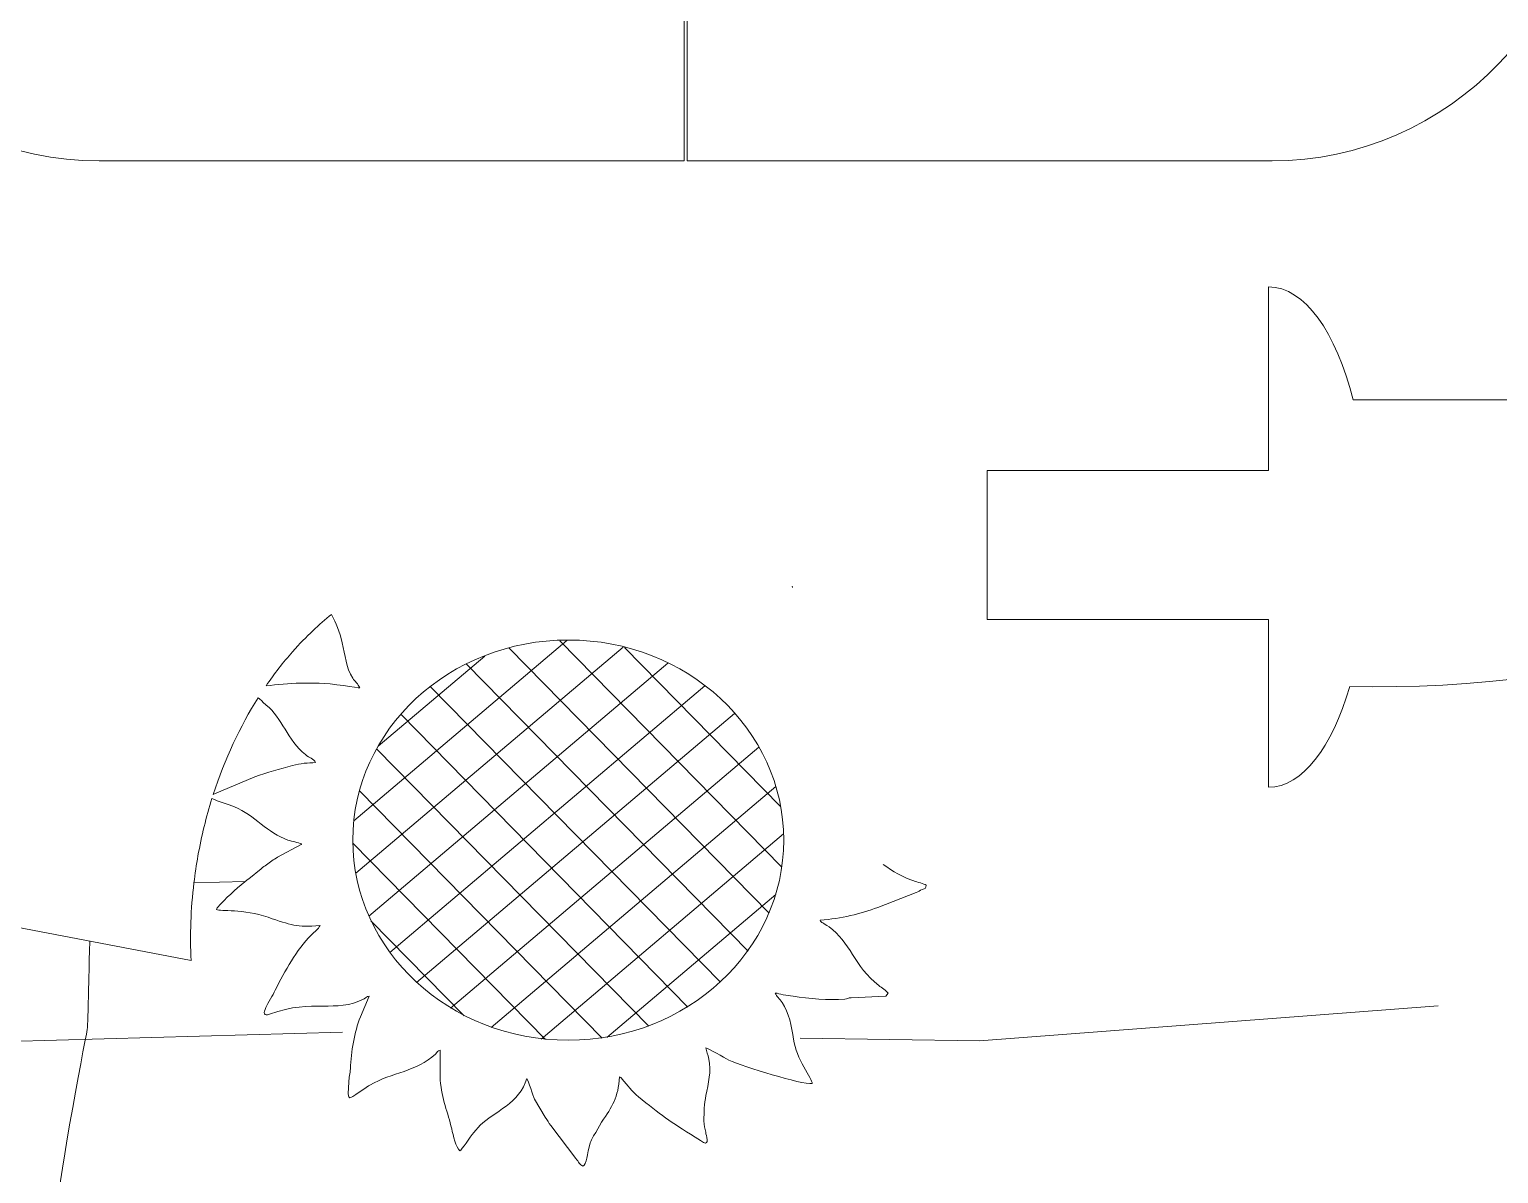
# Model space of a CAD drawing. Header units: centimetres. Extents: x 124 to 258, y -35 to -2.
# Drawn here: x 166.334 to 169.983, y -9.902 to -7.061 of the extents above; entities that cross this region are included whole.
import ezdxf

# ---------------------------------------------------------------- set-up
doc = ezdxf.new("R2010")
doc.units = ezdxf.units.CM
doc.header["$MEASUREMENT"] = 0
doc.layers.add('layer 1', color=7, linetype='Continuous')

msp = doc.modelspace()

# ---------------------------------------------------------------- linework, layer by layer
at = {"layer": 'layer 1', "color": 242, "lineweight": 20}
for points in [[(166.50739, -2.27539), (166.50739, -2.27539), (167.96033, -2.27539), (167.96033, -2.27539), (167.96033, -2.27539), (167.96033, -2.27539), (167.96033, -7.388), (167.96033, -7.388), (167.96033, -7.388), (167.96033, -7.388), (166.50739, -7.388), (166.50739, -7.388), (166.50739, -7.388), (166.06885, -7.388), (165.71005, -7.01798), (165.71005, -6.56573), (165.71005, -6.56573), (165.71005, -6.56573), (165.71005, -6.56207), (165.71005, -6.56207), (165.71005, -6.56207), (165.33954, -6.00994), (165.02013, -6.49428), (164.75192, -6.55227), (164.75192, -6.55227), (164.43003, -6.62187), (164.22424, -6.30216), (164.29895, -5.97183), (164.29895, -5.97183), (164.39475, -5.54841), (164.60688, -5.20493), (164.30748, -4.82264), (164.30748, -4.82264), (164.30748, -4.82264), (164.30322, -4.81723), (164.30322, -4.81723), (164.30322, -4.81723), (164.30322, -4.81723), (164.30748, -4.8118), (164.30748, -4.8118), (164.30748, -4.8118), (164.60688, -4.42951), (164.39475, -4.08603), (164.29895, -3.66261), (164.29895, -3.66261), (164.22424, -3.33228), (164.43003, -3.01257), (164.75192, -3.08217), (164.75192, -3.08217), (165.02023, -3.14018), (165.33978, -3.62487), (165.71049, -3.07169), (165.71049, -3.07169), (165.7239, -2.63135), (166.07729, -2.27539), (166.50739, -2.27539)], [(169.42065, -2.27539), (169.42065, -2.27539), (167.96771, -2.27539), (167.96771, -2.27539), (167.96771, -2.27539), (167.96771, -2.27539), (167.96771, -7.388), (167.96771, -7.388), (167.96771, -7.388), (167.96771, -7.388), (169.42065, -7.388), (169.42065, -7.388), (169.42065, -7.388), (169.85919, -7.388), (170.21799, -7.01798), (170.21799, -6.56573), (170.21799, -6.56573), (170.21799, -6.56573), (170.21799, -6.56207), (170.21799, -6.56207), (170.21799, -6.56207), (170.5885, -6.00994), (170.90791, -6.49428), (171.17612, -6.55227), (171.17612, -6.55227), (171.49801, -6.62187), (171.7038, -6.30216), (171.62909, -5.97183), (171.62909, -5.97183), (171.53329, -5.54841), (171.32116, -5.20493), (171.62056, -4.82264), (171.62056, -4.82264), (171.62056, -4.82264), (171.62482, -4.81723), (171.62482, -4.81723), (171.62482, -4.81723), (171.62482, -4.81723), (171.62056, -4.8118), (171.62056, -4.8118), (171.62056, -4.8118), (171.32116, -4.42951), (171.53329, -4.08603), (171.62909, -3.66261), (171.62909, -3.66261), (171.7038, -3.33228), (171.49801, -3.01257), (171.17612, -3.08217), (171.17612, -3.08217), (170.90781, -3.14018), (170.58826, -3.62487), (170.21755, -3.07169), (170.21755, -3.07169), (170.20414, -2.63135), (169.85075, -2.27539), (169.42065, -2.27539)], [(168.71279, -8.15645), (168.71279, -8.15645), (169.41186, -8.15645), (169.41186, -8.15645), (169.41186, -8.15645), (169.41186, -8.15645), (169.41186, -7.70053), (169.41186, -7.70053), (169.41186, -7.70053), (169.50141, -7.70084), (169.57963, -7.81365), (169.62179, -7.98145), (169.62179, -7.98145), (169.62179, -7.98145), (170.24395, -7.98145), (170.24395, -7.98145), (170.24395, -7.98145), (170.3392, -7.77906), (170.38668, -7.53954), (170.24395, -7.18379), (170.24395, -7.18379), (170.20221, -7.07973), (170.33582, -6.97962), (170.44812, -6.97962), (170.44812, -6.97962), (170.44812, -6.97962), (170.51618, -6.97962), (170.51618, -6.97962), (170.51618, -6.97962), (170.55235, -6.97962), (170.58641, -6.98915), (170.61595, -7.00583), (170.61595, -7.00583), (170.80132, -7.10567), (170.93549, -7.39734), (170.93549, -7.74159), (170.93549, -7.74159), (170.93549, -8.58782), (170.22047, -8.70086), (169.61335, -8.69324), (169.61335, -8.69324), (169.56967, -8.84367), (169.49574, -8.94266), (169.41186, -8.94295), (169.41186, -8.94295), (169.41186, -8.94295), (169.41186, -8.52645), (169.41186, -8.52645), (169.41186, -8.52645), (169.41186, -8.52645), (168.71279, -8.52645), (168.71279, -8.52645), (168.71279, -8.52645), (168.71279, -8.52645), (168.71279, -8.15645), (168.71279, -8.15645)]]:
    msp.add_open_spline(points, degree=3, knots=[0, 0, 0, 0, 0.0666667, 0.0666667, 0.0666667, 0.0666667, 0.1333333, 0.1333333, 0.1333333, 0.1333333, 0.2, 0.2, 0.2, 0.2, 0.2666667, 0.2666667, 0.2666667, 0.2666667, 0.3333333, 0.3333333, 0.3333333, 0.3333333, 0.4, 0.4, 0.4, 0.4, 0.4666667, 0.4666667, 0.4666667, 0.4666667, 0.5333333, 0.5333333, 0.5333333, 0.5333333, 0.6, 0.6, 0.6, 0.6, 0.6666667, 0.6666667, 0.6666667, 0.6666667, 0.7333333, 0.7333333, 0.7333333, 0.7333333, 0.8, 0.8, 0.8, 0.8, 0.8666667, 0.8666667, 0.8666667, 0.8666667, 1, 1, 1, 1], dxfattribs=at)
at = {"layer": 'layer 1', "color": 242, "lineweight": 9}
msp.add_open_spline([(168.22906, -8.44652), (168.22852, -8.44051), (168.23022, -8.44999), (168.22906, -8.44652)], degree=3, dxfattribs=at)
for points, knots in [([(166.92189, -8.69134), (166.95036, -8.6884), (166.97924, -8.68466), (167.00797, -8.68468), (167.00797, -8.68468), (167.00797, -8.68468), (167.05362, -8.6847), (167.05362, -8.6847), (167.05362, -8.6847), (167.08226, -8.6847), (167.15231, -8.69646), (167.15466, -8.69634), (167.15466, -8.69634), (167.15185, -8.69015), (167.15049, -8.68896), (167.14587, -8.68281), (167.14587, -8.68281), (167.14308, -8.67911), (167.14003, -8.67628), (167.1376, -8.6726), (167.1376, -8.6726), (167.11942, -8.64524), (167.1191, -8.61568), (167.11126, -8.58418), (167.11126, -8.58418), (167.10411, -8.55544), (167.09623, -8.53655), (167.08427, -8.51392), (167.08427, -8.51392), (167.05485, -8.53883), (167.02266, -8.56704), (166.98779, -8.60659), (166.98779, -8.60659), (166.96461, -8.63288), (166.94257, -8.66121), (166.92189, -8.69134)], [0, 0, 0, 0, 0.1, 0.1, 0.1, 0.1, 0.2, 0.2, 0.2, 0.2, 0.3, 0.3, 0.3, 0.3, 0.4, 0.4, 0.4, 0.4, 0.5, 0.5, 0.5, 0.5, 0.6, 0.6, 0.6, 0.6, 0.7, 0.7, 0.7, 0.7, 0.8, 0.8, 0.8, 0.8, 1, 1, 1, 1]), ([(166.79093, -8.96088), (166.79093, -8.96088), (166.79358, -8.95969), (166.79358, -8.95969), (166.79358, -8.95969), (166.79358, -8.95969), (166.89403, -8.91722), (166.89403, -8.91722), (166.89403, -8.91722), (166.92373, -8.90593), (166.9568, -8.89814), (166.98809, -8.8892), (166.98809, -8.8892), (167.00747, -8.88365), (167.02599, -8.88229), (167.04512, -8.88184), (167.04512, -8.88184), (167.04008, -8.872), (167.02952, -8.86998), (167.01993, -8.86215), (167.01993, -8.86215), (166.97496, -8.82533), (166.96188, -8.77123), (166.92237, -8.73902), (166.92237, -8.73902), (166.91394, -8.73213), (166.90969, -8.72623), (166.90258, -8.72066), (166.90258, -8.72066), (166.85729, -8.79217), (166.8193, -8.87298), (166.79093, -8.96088)], [0, 0, 0, 0, 0.1111111, 0.1111111, 0.1111111, 0.1111111, 0.2222222, 0.2222222, 0.2222222, 0.2222222, 0.3333333, 0.3333333, 0.3333333, 0.3333333, 0.4444444, 0.4444444, 0.4444444, 0.4444444, 0.5555556, 0.5555556, 0.5555556, 0.5555556, 0.6666667, 0.6666667, 0.6666667, 0.6666667, 0.7777778, 0.7777778, 0.7777778, 0.7777778, 1, 1, 1, 1]), ([(166.87037, -9.17718), (166.87037, -9.17718), (166.87796, -9.17128), (166.87796, -9.17128), (166.87796, -9.17128), (166.87796, -9.17128), (166.87936, -9.17025), (166.87936, -9.17025), (166.87936, -9.17025), (166.87936, -9.17025), (166.91003, -9.14542), (166.91003, -9.14542), (166.91003, -9.14542), (166.91418, -9.14172), (166.91916, -9.13847), (166.92329, -9.13547), (166.92329, -9.13547), (166.93278, -9.12862), (166.94017, -9.12322), (166.9505, -9.1166), (166.9505, -9.1166), (166.9505, -9.1166), (167.00904, -9.08494), (167.00904, -9.08494), (167.00904, -9.08494), (167.00926, -9.08416), (167.00998, -9.08418), (167.01042, -9.08375), (167.01042, -9.08375), (167.00091, -9.07984), (166.98718, -9.07789), (166.97643, -9.07423), (166.97643, -9.07423), (166.92572, -9.05686), (166.89357, -9.01273), (166.84346, -8.99186), (166.84346, -8.99186), (166.82841, -8.98561), (166.80307, -8.97862), (166.78774, -8.97093), (166.78774, -8.97093), (166.77345, -9.01663), (166.76175, -9.06422), (166.75294, -9.11337), (166.75294, -9.11337), (166.74893, -9.13572), (166.74562, -9.15798), (166.74293, -9.18014), (166.74293, -9.18014), (166.74293, -9.18014), (166.87037, -9.17718), (166.87037, -9.17718)], [0, 0, 0, 0, 0.0714286, 0.0714286, 0.0714286, 0.0714286, 0.1428571, 0.1428571, 0.1428571, 0.1428571, 0.2142857, 0.2142857, 0.2142857, 0.2142857, 0.2857143, 0.2857143, 0.2857143, 0.2857143, 0.3571429, 0.3571429, 0.3571429, 0.3571429, 0.4285714, 0.4285714, 0.4285714, 0.4285714, 0.5, 0.5, 0.5, 0.5, 0.5714286, 0.5714286, 0.5714286, 0.5714286, 0.6428571, 0.6428571, 0.6428571, 0.6428571, 0.7142857, 0.7142857, 0.7142857, 0.7142857, 0.7857143, 0.7857143, 0.7857143, 0.7857143, 0.8571429, 0.8571429, 0.8571429, 0.8571429, 1, 1, 1, 1])]:
    msp.add_open_spline(points, degree=3, knots=knots, dxfattribs=at)
at = {"layer": 'layer 1', "color": 250, "lineweight": 9}
for points, knots in [([(167.67257, -8.57752), (167.96805, -8.57752), (168.20759, -8.79991), (168.20759, -9.07425), (168.20759, -9.07425), (168.20759, -9.34859), (167.96805, -9.57099), (167.67257, -9.57099), (167.67257, -9.57099), (167.3771, -9.57099), (167.13756, -9.34859), (167.13756, -9.07425), (167.13756, -9.07425), (167.13756, -8.79991), (167.3771, -8.57752), (167.67257, -8.57752)], [0, 0, 0, 0, 0.2, 0.2, 0.2, 0.2, 0.4, 0.4, 0.4, 0.4, 0.6, 0.6, 0.6, 0.6, 1, 1, 1, 1]), ([(168.45447, -9.13476), (168.47794, -9.1518), (168.50355, -9.16629), (168.53079, -9.1758), (168.53079, -9.1758), (168.53864, -9.17854), (168.55574, -9.1828), (168.56163, -9.18606), (168.56163, -9.18606), (168.56107, -9.19596), (168.55938, -9.19402), (168.55145, -9.19707), (168.55145, -9.19707), (168.5456, -9.19933), (168.54231, -9.2023), (168.53631, -9.20456), (168.53631, -9.20456), (168.53631, -9.20456), (168.44093, -9.24149), (168.44093, -9.24149), (168.44093, -9.24149), (168.39803, -9.25761), (168.3517, -9.26922), (168.2981, -9.2729), (168.2981, -9.2729), (168.30078, -9.28016), (168.30512, -9.27914), (168.32022, -9.28973), (168.32022, -9.28973), (168.37231, -9.32629), (168.38246, -9.38759), (168.44373, -9.43561), (168.44373, -9.43561), (168.4505, -9.44091), (168.46189, -9.44741), (168.46688, -9.45418), (168.46688, -9.45418), (168.46688, -9.45418), (168.46097, -9.46165), (168.46097, -9.46165), (168.46097, -9.46165), (168.46097, -9.46165), (168.37523, -9.46553), (168.37523, -9.46553), (168.37523, -9.46553), (168.36619, -9.46629), (168.3673, -9.46817), (168.35927, -9.46886), (168.35927, -9.46886), (168.31887, -9.47231), (168.26974, -9.46866), (168.23091, -9.46179), (168.23091, -9.46179), (168.22123, -9.46007), (168.21526, -9.46044), (168.20606, -9.45836), (168.20606, -9.45836), (168.19836, -9.45662), (168.19233, -9.45408), (168.18655, -9.45416), (168.18655, -9.45416), (168.18899, -9.46252), (168.19807, -9.46816), (168.20387, -9.47743), (168.20387, -9.47743), (168.22037, -9.50382), (168.2276, -9.53568), (168.2319, -9.56895), (168.2319, -9.56895), (168.23796, -9.61583), (168.27884, -9.6685), (168.27864, -9.6787), (168.27864, -9.6787), (168.25235, -9.68194), (168.10884, -9.63678), (168.07163, -9.62041), (168.07163, -9.62041), (168.05744, -9.61418), (168.02304, -9.59218), (168.01429, -9.58981), (168.01429, -9.58981), (168.01527, -9.59973), (168.01941, -9.60675), (168.02187, -9.61795), (168.02187, -9.61795), (168.02819, -9.64682), (168.01988, -9.67996), (168.01441, -9.70819), (168.01441, -9.70819), (168.01025, -9.72966), (168.0094, -9.74928), (168.00958, -9.77143), (168.00958, -9.77143), (168.00969, -9.7839), (168.01206, -9.78904), (168.01379, -9.79976), (168.01379, -9.79976), (168.01501, -9.80733), (168.02458, -9.83272), (168.00841, -9.82497), (168.00841, -9.82497), (168.00841, -9.82497), (168.00124, -9.82045), (168.00124, -9.82045), (168.00124, -9.82045), (168.00124, -9.82045), (167.98742, -9.81147), (167.98742, -9.81147), (167.98742, -9.81147), (167.92682, -9.77493), (167.89941, -9.75454), (167.84683, -9.71146), (167.84683, -9.71146), (167.83063, -9.69819), (167.82016, -9.68347), (167.80662, -9.66819), (167.80662, -9.66819), (167.80168, -9.66263), (167.80599, -9.6661), (167.79962, -9.66242), (167.79962, -9.66242), (167.79687, -9.71281), (167.78186, -9.73603), (167.75519, -9.7744), (167.75519, -9.7744), (167.75519, -9.7744), (167.74064, -9.80002), (167.74064, -9.80002), (167.74064, -9.80002), (167.73658, -9.80714), (167.73011, -9.81643), (167.72713, -9.826), (167.72713, -9.826), (167.71846, -9.85391), (167.71911, -9.87921), (167.70877, -9.88406), (167.70877, -9.88406), (167.70111, -9.88045), (167.69859, -9.87335), (167.69142, -9.86456), (167.69142, -9.86456), (167.69142, -9.86456), (167.62915, -9.78314), (167.62915, -9.78314), (167.62915, -9.78314), (167.62371, -9.7749), (167.62079, -9.77117), (167.61519, -9.76205), (167.61519, -9.76205), (167.61519, -9.76205), (167.58889, -9.71721), (167.58889, -9.71721), (167.58889, -9.71721), (167.58516, -9.71076), (167.57328, -9.67026), (167.56951, -9.66654), (167.56951, -9.66654), (167.5532, -9.72609), (167.48733, -9.74997), (167.45405, -9.78178), (167.45405, -9.78178), (167.45405, -9.78178), (167.43809, -9.80059), (167.43809, -9.80059), (167.43809, -9.80059), (167.42823, -9.8115), (167.40827, -9.84352), (167.40288, -9.8461), (167.40288, -9.8461), (167.39413, -9.83747), (167.38649, -9.80728), (167.38305, -9.79157), (167.38305, -9.79157), (167.37407, -9.75064), (167.35812, -9.7175), (167.35465, -9.67026), (167.35465, -9.67026), (167.35284, -9.64587), (167.3556, -9.61965), (167.3542, -9.59566), (167.3542, -9.59566), (167.347, -9.59748), (167.34841, -9.60006), (167.34256, -9.60559), (167.34256, -9.60559), (167.29584, -9.64967), (167.2357, -9.65059), (167.17985, -9.68239), (167.17985, -9.68239), (167.17537, -9.68492), (167.131, -9.71672), (167.12984, -9.71388), (167.12984, -9.71388), (167.12881, -9.71131), (167.12606, -9.71452), (167.12604, -9.70327), (167.12604, -9.70327), (167.12604, -9.70327), (167.12734, -9.67505), (167.12734, -9.67505), (167.12734, -9.67505), (167.12786, -9.66367), (167.13097, -9.6532), (167.1314, -9.642), (167.1314, -9.642), (167.13303, -9.59908), (167.14124, -9.55207), (167.15636, -9.51297), (167.15636, -9.51297), (167.15636, -9.51297), (167.17776, -9.46183), (167.17776, -9.46183), (167.17776, -9.46183), (167.17208, -9.46275), (167.17102, -9.46527), (167.16545, -9.46816), (167.16545, -9.46816), (167.09297, -9.50567), (167.04247, -9.46608), (166.93094, -9.50642), (166.93094, -9.50642), (166.89942, -9.5178), (166.93254, -9.4717), (166.9447, -9.44726), (166.9447, -9.44726), (166.96931, -9.39783), (166.99699, -9.34841), (167.03478, -9.30941), (167.03478, -9.30941), (167.04224, -9.30174), (167.05179, -9.29584), (167.05604, -9.28646), (167.05604, -9.28646), (166.9977, -9.29107), (166.98315, -9.28508), (166.9272, -9.26594), (166.9272, -9.26594), (166.86481, -9.24461), (166.80876, -9.25167), (166.79891, -9.24643), (166.79891, -9.24643), (166.80137, -9.23955), (166.80518, -9.23762), (166.8098, -9.23272), (166.8098, -9.23272), (166.83059, -9.21064), (166.85392, -9.18959), (166.87795, -9.1713), (166.87795, -9.1713), (166.87795, -9.1713), (166.87936, -9.17027), (166.87936, -9.17027)], [0, 0, 0, 0, 0.015625, 0.015625, 0.015625, 0.015625, 0.03125, 0.03125, 0.03125, 0.03125, 0.046875, 0.046875, 0.046875, 0.046875, 0.0625, 0.0625, 0.0625, 0.0625, 0.078125, 0.078125, 0.078125, 0.078125, 0.09375, 0.09375, 0.09375, 0.09375, 0.109375, 0.109375, 0.109375, 0.109375, 0.125, 0.125, 0.125, 0.125, 0.140625, 0.140625, 0.140625, 0.140625, 0.15625, 0.15625, 0.15625, 0.15625, 0.171875, 0.171875, 0.171875, 0.171875, 0.1875, 0.1875, 0.1875, 0.1875, 0.203125, 0.203125, 0.203125, 0.203125, 0.21875, 0.21875, 0.21875, 0.21875, 0.234375, 0.234375, 0.234375, 0.234375, 0.25, 0.25, 0.25, 0.25, 0.265625, 0.265625, 0.265625, 0.265625, 0.28125, 0.28125, 0.28125, 0.28125, 0.296875, 0.296875, 0.296875, 0.296875, 0.3125, 0.3125, 0.3125, 0.3125, 0.328125, 0.328125, 0.328125, 0.328125, 0.34375, 0.34375, 0.34375, 0.34375, 0.359375, 0.359375, 0.359375, 0.359375, 0.375, 0.375, 0.375, 0.375, 0.390625, 0.390625, 0.390625, 0.390625, 0.40625, 0.40625, 0.40625, 0.40625, 0.421875, 0.421875, 0.421875, 0.421875, 0.4375, 0.4375, 0.4375, 0.4375, 0.453125, 0.453125, 0.453125, 0.453125, 0.46875, 0.46875, 0.46875, 0.46875, 0.484375, 0.484375, 0.484375, 0.484375, 0.5, 0.5, 0.5, 0.5, 0.515625, 0.515625, 0.515625, 0.515625, 0.53125, 0.53125, 0.53125, 0.53125, 0.546875, 0.546875, 0.546875, 0.546875, 0.5625, 0.5625, 0.5625, 0.5625, 0.578125, 0.578125, 0.578125, 0.578125, 0.59375, 0.59375, 0.59375, 0.59375, 0.609375, 0.609375, 0.609375, 0.609375, 0.625, 0.625, 0.625, 0.625, 0.640625, 0.640625, 0.640625, 0.640625, 0.65625, 0.65625, 0.65625, 0.65625, 0.671875, 0.671875, 0.671875, 0.671875, 0.6875, 0.6875, 0.6875, 0.6875, 0.703125, 0.703125, 0.703125, 0.703125, 0.71875, 0.71875, 0.71875, 0.71875, 0.734375, 0.734375, 0.734375, 0.734375, 0.75, 0.75, 0.75, 0.75, 0.765625, 0.765625, 0.765625, 0.765625, 0.78125, 0.78125, 0.78125, 0.78125, 0.796875, 0.796875, 0.796875, 0.796875, 0.8125, 0.8125, 0.8125, 0.8125, 0.828125, 0.828125, 0.828125, 0.828125, 0.84375, 0.84375, 0.84375, 0.84375, 0.859375, 0.859375, 0.859375, 0.859375, 0.875, 0.875, 0.875, 0.875, 0.890625, 0.890625, 0.890625, 0.890625, 0.90625, 0.90625, 0.90625, 0.90625, 0.921875, 0.921875, 0.921875, 0.921875, 0.9375, 0.9375, 0.9375, 0.9375, 0.953125, 0.953125, 0.953125, 0.953125, 0.96875, 0.96875, 0.96875, 0.96875, 1, 1, 1, 1])]:
    msp.add_open_spline(points, degree=3, knots=knots, dxfattribs=at)
for points in [[(167.66933, -8.57892), (167.66933, -8.57892), (167.14027, -9.02656), (167.14027, -9.02656)], [(167.80859, -8.59507), (167.80859, -8.59507), (167.14482, -9.15671), (167.14482, -9.15671)], [(167.52541, -8.59794), (167.52541, -8.59794), (168.17132, -9.256), (168.17132, -9.256)], [(167.65145, -8.5793), (167.65145, -8.5793), (168.20305, -9.14129), (168.20305, -9.14129)], [(167.81208, -8.59595), (167.81208, -8.59595), (168.19996, -8.99111), (168.19996, -8.99111)], [(167.91983, -8.63496), (167.91983, -8.63496), (167.17723, -9.26329), (167.17723, -9.26329)], [(167.46524, -8.61762), (167.46524, -8.61762), (167.20084, -8.84132), (167.20084, -8.84132)], [(167.42006, -8.63766), (167.42006, -8.63766), (168.11893, -9.34968), (168.11893, -9.34968)], [(168.01163, -8.69128), (168.01163, -8.69128), (167.2291, -9.35339), (167.2291, -9.35339)], [(167.33069, -8.69363), (167.33069, -8.69363), (168.05068, -9.42717), (168.05068, -9.42717)], [(167.25716, -8.76274), (167.25716, -8.76274), (167.96977, -9.48877), (167.96977, -9.48877)], [(168.08571, -8.75985), (168.08571, -8.75985), (167.29583, -9.42817), (167.29583, -9.42817)], [(167.19686, -8.84833), (167.19686, -8.84833), (167.87238, -9.53655), (167.87238, -9.53655)], [(168.1456, -8.84318), (168.1456, -8.84318), (167.37966, -9.49124), (167.37966, -9.49124)], [(167.15436, -8.95208), (167.15436, -8.95208), (167.75712, -9.56617), (167.75712, -9.56617)], [(168.18791, -8.94137), (168.18791, -8.94137), (167.48102, -9.53948), (167.48102, -9.53948)], [(167.13777, -9.08222), (167.13777, -9.08222), (167.61615, -9.5696), (167.61615, -9.5696)], [(168.20736, -9.0589), (168.20736, -9.0589), (167.60518, -9.56843), (167.60518, -9.56843)], [(168.18812, -9.20919), (168.18812, -9.20919), (167.76826, -9.56444), (167.76826, -9.56444)], [(167.18247, -9.27477), (167.18247, -9.27477), (167.41365, -9.51031), (167.41365, -9.51031)]]:
    msp.add_open_spline(points, degree=3, dxfattribs=at)
at = {"layer": 'layer 1', "color": 250, "lineweight": 20}
for points, knots in [([(166.74293, -9.18016), (166.735, -9.2459), (166.7328, -9.31057), (166.73593, -9.37323), (166.73593, -9.37323), (166.73593, -9.37323), (165.90825, -9.21554), (165.90825, -9.21554), (165.90825, -9.21554), (165.91148, -9.20803), (165.91463, -9.20045), (165.9177, -9.1928)], [0, 0, 0, 0, 0.25, 0.25, 0.25, 0.25, 0.5, 0.5, 0.5, 0.5, 1, 1, 1, 1]), ([(166.48413, -9.32502), (166.48062, -9.47369), (166.48238, -9.39121), (166.47887, -9.53986), (166.47887, -9.53986), (166.47887, -9.53986), (166.40504, -9.92059), (166.40504, -9.98585), (166.40504, -9.98585), (166.40504, -10.05112), (166.43669, -10.31219), (166.45778, -10.37746), (166.45778, -10.37746), (166.47887, -10.44272), (166.49996, -10.80168), (166.49996, -10.80168), (166.49996, -10.80168), (166.50347, -10.95397), (166.5123, -11.10625), (166.5105, -11.25855), (166.5105, -11.25855), (166.50879, -11.40376), (166.48752, -11.54846), (166.48941, -11.69367), (166.48941, -11.69367), (166.49103, -11.8174), (166.51423, -11.93998), (166.52107, -12.06353), (166.52107, -12.06353), (166.52829, -12.1939), (166.54062, -12.32488), (166.53161, -12.45513), (166.53161, -12.45513), (166.52645, -12.52969), (166.48415, -12.59814), (166.47887, -12.67268), (166.47887, -12.67268), (166.47347, -12.74895), (166.49292, -12.82499), (166.49996, -12.90113)], [0, 0, 0, 0, 0.0909091, 0.0909091, 0.0909091, 0.0909091, 0.1818182, 0.1818182, 0.1818182, 0.1818182, 0.2727273, 0.2727273, 0.2727273, 0.2727273, 0.3636364, 0.3636364, 0.3636364, 0.3636364, 0.4545455, 0.4545455, 0.4545455, 0.4545455, 0.5454545, 0.5454545, 0.5454545, 0.5454545, 0.6363636, 0.6363636, 0.6363636, 0.6363636, 0.7272727, 0.7272727, 0.7272727, 0.7272727, 0.8181818, 0.8181818, 0.8181818, 0.8181818, 1, 1, 1, 1]), ([(168.24812, -9.56644), (168.24812, -9.56644), (168.69407, -9.57256), (168.69407, -9.57256), (168.69407, -9.57256), (168.69407, -9.57256), (169.8333, -9.48555), (169.8333, -9.48555)], [0, 0, 0, 0, 0.3333333, 0.3333333, 0.3333333, 0.3333333, 1, 1, 1, 1]), ([(165.39757, -9.59431), (165.39757, -9.59431), (165.57181, -9.59431), (165.57181, -9.59431), (165.57181, -9.59431), (165.57181, -9.59431), (167.11184, -9.55081), (167.11184, -9.55081)], [0, 0, 0, 0, 0.3333333, 0.3333333, 0.3333333, 0.3333333, 1, 1, 1, 1])]:
    msp.add_open_spline(points, degree=3, knots=knots, dxfattribs=at)

doc.saveas('drawing.dxf')
